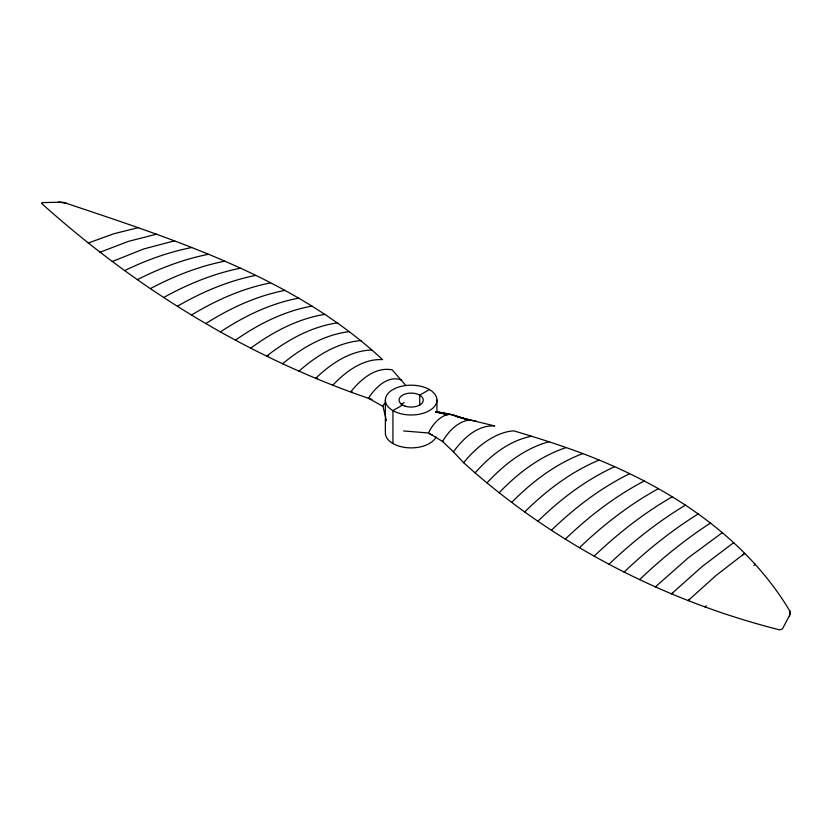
<?xml version="1.0" encoding="UTF-8"?>
<svg xmlns="http://www.w3.org/2000/svg" width="832" height="832" viewBox="0 0 832 832"><rect width="100%" height="100%" fill="white"/><g stroke="black" fill="none" stroke-linecap="round" stroke-linejoin="round"><path stroke-width="1.25" d="M789.578 616.262L789.589 610.626C743.683 534.071 664.591 484.546 582.785 453.575C560.04 445.068 536.921 437.694 513.625 430.82C507.853 431.246 502.237 432.931 496.964 435.292C483.766 441.459 472.753 451.495 463.632 462.717C553.041 543.452 663.094 600.454 779.75 629.907L782.454 628.888L790.379 613.829A9.662 6.833 -15 0 0 789.589 610.626M463.632 462.717L453.409 451.807C463.029 438.651 477.214 424.861 494.749 425.942L457.101 416.801M475.072 472.919C489.996 456.019 508.778 440.669 531.45 436.28M487.001 482.872C504.026 464.547 524.701 448.271 549.224 441.678M332.55 385.455C345.467 371.717 362.721 358.602 382.554 359.611C294.715 277.982 177.403 240.604 66.061 203.206A9.662 3.942 11.6 0 0 61.526 202.176L42.63 202.602L41.621 202.925L41.808 203.611C137.592 289.578 249.85 358.311 371.987 399.485M499.065 492.794C517.837 473.283 540.082 456.134 566.062 447.616M511.722 502.362C532.002 481.832 555.599 463.84 582.785 453.575M524.649 512.013C546.156 490.662 570.814 471.931 598.905 460.127M537.94 521.206C560.425 499.21 585.884 479.835 614.588 466.71M753.875 565.5L755.238 564.19M551.408 530.296C574.579 507.853 600.558 487.989 629.595 473.741M743.101 554.83L744.64 553.374L716.019 575.515L688.043 600.652L689.645 599.498M655.314 586.945L688.407 557.71L722.301 532.667M565.313 539.084C588.91 516.381 615.16 496.163 644.27 481.01M639.631 579.602C661.544 558.657 685.173 539.438 710.632 522.964M579.457 547.695C603.252 524.919 629.502 504.514 658.414 488.644M594.152 556.15C617.854 533.52 643.833 513.126 672.266 496.766M609.003 564.231C632.372 541.934 657.831 521.726 685.547 505.086M624.094 572.094C646.849 550.378 671.507 530.566 698.214 513.906M298.938 371.207C316.337 355.774 337.438 342.441 361.161 340.558M282.506 363.813C301.704 347.922 324.345 334.547 349.502 331.625M704.912 606.871L706.337 605.81M250.723 348.171C272.75 331.978 297.752 318.739 324.979 314.309M733.834 542.547L702.312 566.394L671.528 593.819L673.286 592.582M235.529 340.08C258.554 324.012 284.326 310.991 312.166 306.072M220.49 331.895C244.234 316.118 270.514 303.41 298.688 298.147M401.18 404.3L404.196 402.605M205.899 323.502C230.09 308.162 256.61 295.859 284.866 290.399M191.558 314.995C215.946 300.227 242.445 288.423 270.514 282.87M402.615 405.018L392.933 410.613L392.933 443.518M429.406 389.553L419.713 395.148L419.713 405.278M177.393 306.249C201.677 292.167 227.885 280.956 255.497 275.434M163.738 297.471C187.689 284.19 213.366 273.634 240.282 268.226M150.342 288.621C173.67 276.245 198.515 266.427 224.463 261.238M137.374 279.646C159.838 268.237 183.633 259.21 208.385 254.29M124.571 270.639C145.86 260.302 168.303 252.138 191.558 247.562M112.289 261.487L143.811 248.934L174.595 240.812M99.944 252.252L128.565 241.342L156.541 234.177M88.317 242.996L113.755 233.771L138.642 227.573M337.73 322.816C311.386 326.581 287.425 339.945 266.666 356.086L268.559 355.774M371.873 350.033C349.981 350.584 330.751 363.792 315.505 378.487L317.699 378.383M403.603 430.966L428.522 432.973A24.138 13.936 -60 0 0 432.359 434.907M58.365 202.02L66.061 203.206M440.825 413.119L435.822 411.975C449.831 412.651 462.28 419.432 475.862 420.95M435.822 411.975L449.717 414.398L435.968 411.674L447.262 414.731L436.093 411.57M352.352 391.986L350.834 391.706C360.63 379.558 375.357 366.569 392.174 369.845L405.631 385.226M453.409 451.807L442.499 441.428L428.522 432.973A24.138 13.936 -60 0 1 454.074 415.314L469.394 420.056M443.716 441.802L442.499 441.428C448.261 431.891 456.643 422.562 467.99 420.17L454.074 415.314M401.773 380.182C388.086 374.504 375.253 387.722 368.42 398.237L382.928 406.38L386.516 420.701M436.956 400.088A25.792 14.893 0 0 1 398.268 412.984A25.792 14.893 0 0 1 398.268 387.192A25.792 14.893 0 0 1 436.956 400.088L436.956 412.734M385.372 400.088L385.372 432.983A25.792 14.893 0 0 0 407.794 447.751A25.792 14.893 0 0 0 436.082 436.842M382.928 406.38A24.138 13.936 -60 0 1 384.706 403.104M405.122 406.13A12.085 6.978 0 0 0 423.259 400.088A12.085 6.978 0 0 0 405.122 394.035A12.085 6.978 0 0 0 405.122 406.13"/></g></svg>
